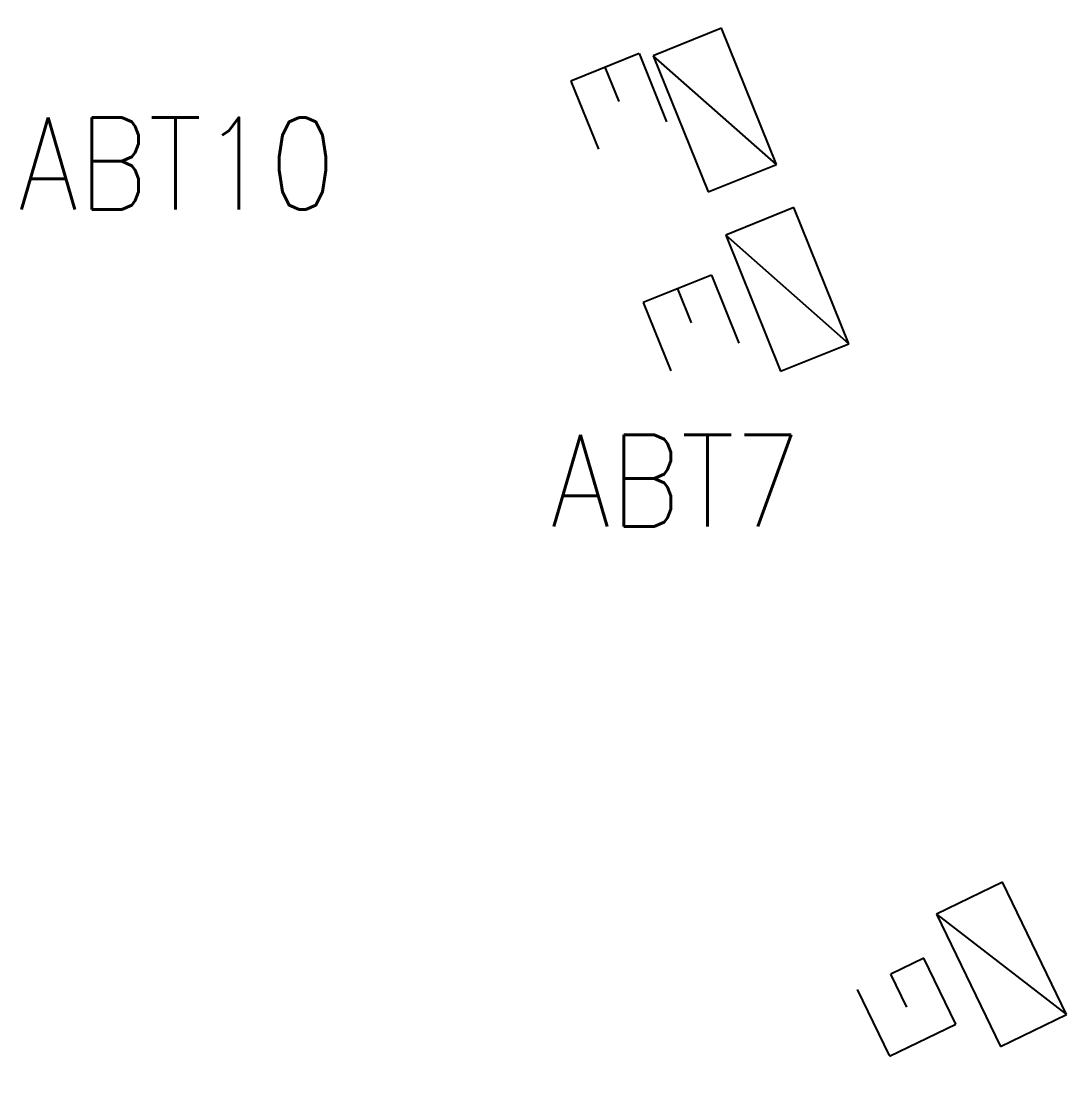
# Model space of a CAD drawing. Header units: millimetres. Extents: x 80013 to 80985, y 146048 to 146949.
# Drawn here: x 80013.12 to 80024.5, y 146683.44 to 146695.09 of the extents above; entities that cross this region are included whole.
import ezdxf

# ---------------------------------------------------------------- set-up
doc = ezdxf.new("R2010")
doc.units = ezdxf.units.MM
doc.layers.get('0').update_dxf_attribs({"linetype": 'CONTINUOUS'})
doc.layers.add('W0430', color=7, linetype='CONTINUOUS')
doc.layers.add('W0432', color=7, linetype='CONTINUOUS')
doc.styles.get("Standard").update_dxf_attribs({"font": 'romans.shx', "width": 0.85})

# ---------------------------------------------------------------- blocks, each defined once
blk = doc.blocks.new('*U5')
at = {"flags": 128}
for points in [[(0.8, 0.8), (-0.8, 0.8)], [(-0.8, 0.8), (-0.8, 0)], [(0.8, 0.8), (-0.8, 0)], [(0.8, 0), (0.8, 0.8)], [(-0.8, 0), (0.8, 0)], [(-0.88, -0.135), (-0.08, -0.135)], [(-0.88, -0.135), (-0.88, -0.935)], [(-0.88, -0.535), (-0.48, -0.535)], [(-0.88, -0.935), (-0.08, -0.935)]]:
    blk.add_lwpolyline(points, dxfattribs=at)
blk = doc.blocks.new('*U4')
at = {"flags": 128}
for points in [[(0.8, 0.8), (-0.8, 0.8)], [(-0.8, 0.8), (-0.8, 0)], [(0.8, 0.8), (-0.8, 0)], [(0.8, 0), (0.8, 0.8)], [(-0.8, 0), (0.8, 0)], [(-0.452, -0.307), (0.348, -0.307)], [(-0.452, -0.307), (-0.452, -1.107)], [(-0.452, -0.707), (-0.052, -0.707)], [(-0.452, -1.107), (0.348, -1.107)]]:
    blk.add_lwpolyline(points, dxfattribs=at)
blk = doc.blocks.new('*U15')
at = {"flags": 128}
for points in [[(-0.371, 1.932), (-0.371, 1.132)], [(-0.365, 1.932), (0.435, 1.932)], [(0.029, 1.532), (0.429, 1.532)], [(0.429, 1.132), (0.429, 1.532)], [(-0.371, 1.132), (0.429, 1.132)], [(0.8, 0.8), (-0.8, 0.8)], [(-0.8, 0.8), (-0.8, 0)], [(0.8, 0.8), (-0.8, 0)], [(0.8, 0), (0.8, 0.8)], [(-0.8, 0), (0.8, 0)]]:
    blk.add_lwpolyline(points, dxfattribs=at)

msp = doc.modelspace()

# ---------------------------------------------------------------- block references
at = {"layer": 'W0430', "rotation": 291.9586108950168}
for name, p in [('*U5', (80020.296, 146693.978)), ('*U4', (80021.084, 146692.025))]:
    msp.add_blockref(name, p, dxfattribs=at)
at = {"layer": 'W0432', "linetype": 'Continuous', "rotation": 115.7724400454414}
msp.add_blockref('*U15', (80024.148, 146684.997), dxfattribs=at)

# ---------------------------------------------------------------- texts
at = {"layer": 'W0430', "width": 0.85}
for s, p in [('ABT10', (80013.082, 146693.046)), ('ABT7', (80018.876, 146689.592))]:
    msp.add_text(s, height=1, dxfattribs=at).set_placement(p)

doc.saveas('drawing.dxf')
